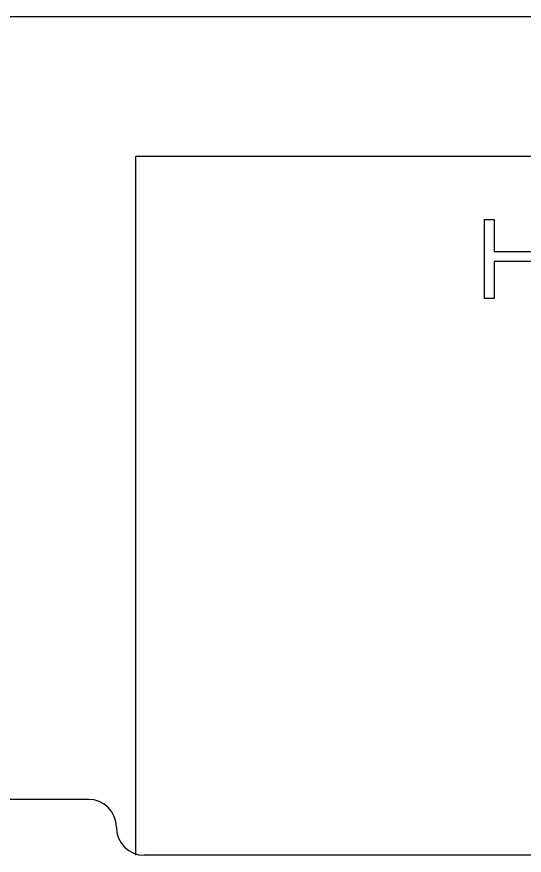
# Model space of a CAD drawing. Header units: millimetres. Extents: x 0 to 594, y 0 to 420.
# Drawn here: x 314.39 to 323.46, y 87.92 to 102.92 of the extents above; entities that cross this region are included whole.
import ezdxf

# ---------------------------------------------------------------- set-up
doc = ezdxf.new("R2010")
doc.units = ezdxf.units.MM
doc.header["$LTSCALE"] = 32.67
doc.layers.get('0').update_dxf_attribs({"linetype": 'CONTINUOUS'})

msp = doc.modelspace()

# ---------------------------------------------------------------- linework, layer by layer
at = {"color": 7, "linetype": 'CONTINUOUS'}
for p, q in [((341.417, 102.923), (265.417, 102.923)), ((341.417, 100.423), (316.507, 100.423)), ((316.507, 100.423), (316.507, 87.923)), ((322.746, 99.295), (322.922, 99.295)), ((322.746, 97.885), (322.746, 99.295)), ((322.922, 99.295), (322.922, 98.725)), ((322.922, 98.725), (323.745, 98.725)), ((323.745, 98.545), (322.922, 98.545)), ((322.922, 98.545), (322.922, 97.885)), ((322.922, 97.885), (322.746, 97.885)), ((315.667, 88.923), (268.717, 88.923)), ((342.317, 87.923), (316.667, 87.923))]:
    msp.add_line(p, q, dxfattribs=at)
for centre, start, end in [((315.667, 88.423), 0, 90), ((316.667, 88.423), 180, 270)]:
    msp.add_arc(centre, 0.5, start, end, dxfattribs=at)

doc.saveas('drawing.dxf')
